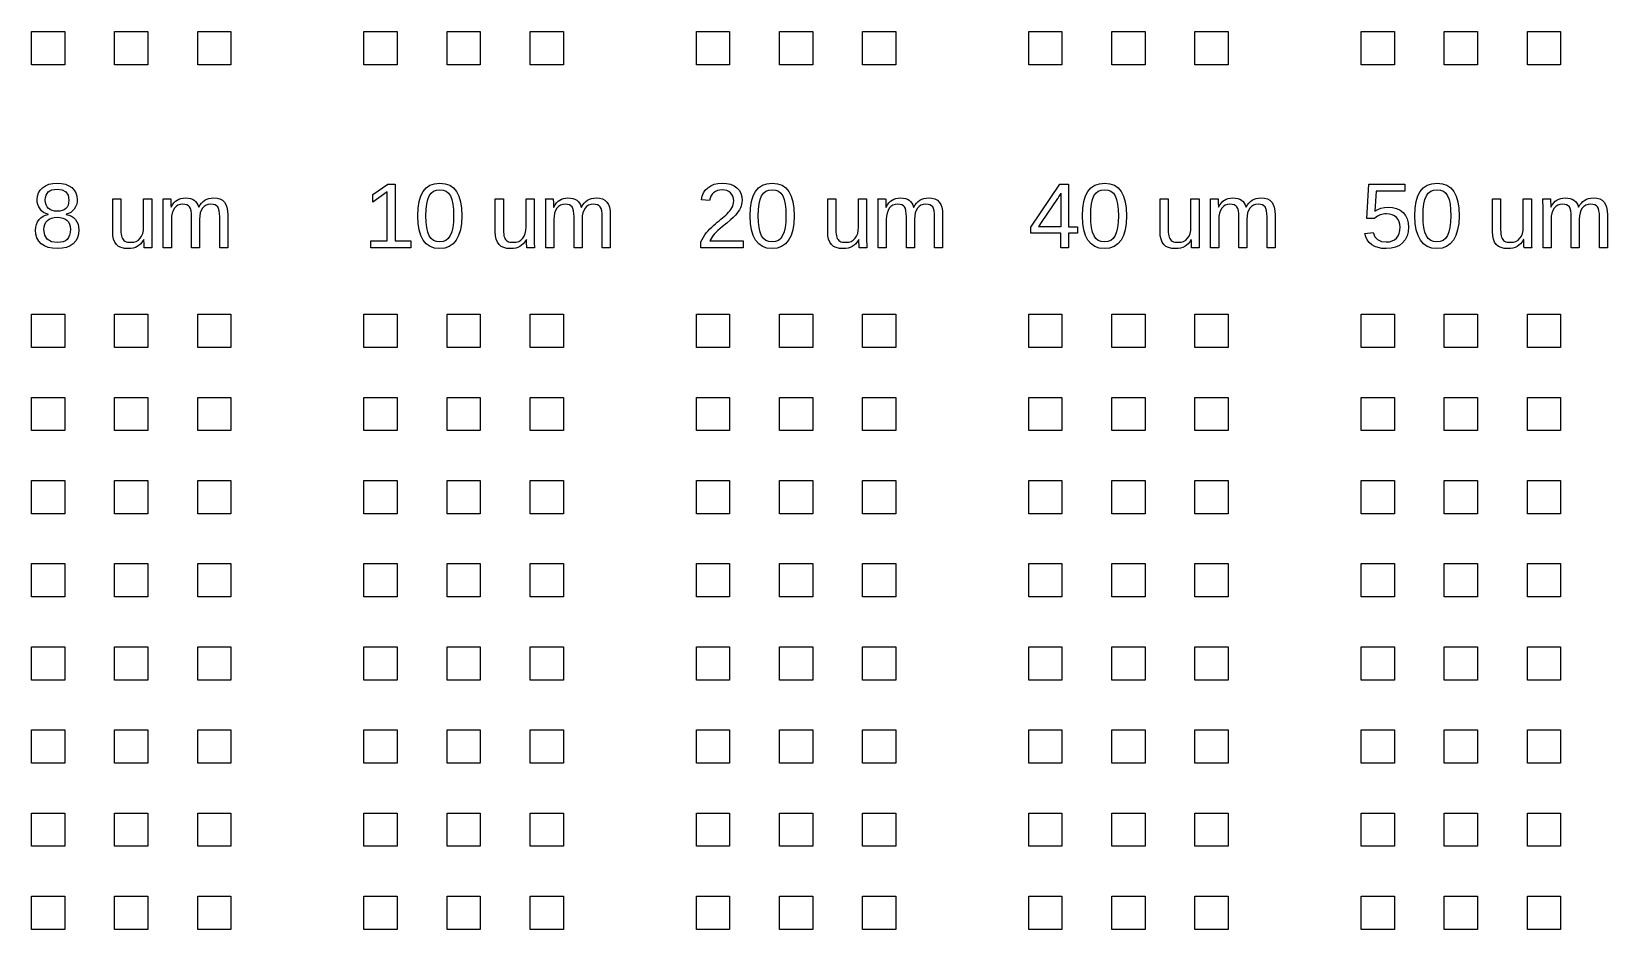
# Model space of a CAD drawing. Extents: x -21493 to 21493, y -12519 to 35265.
# Drawn here: x 10396 to 19875, y 17771 to 23169 of the extents above; entities that cross this region are included whole.
import ezdxf

# ---------------------------------------------------------------- set-up
doc = ezdxf.new("R2010")
doc.units = 0
doc.layers.add('L0D0_0', color=1, linetype='CONTINUOUS')

msp = doc.modelspace()

# ---------------------------------------------------------------- linework, layer by layer
at = {"layer": 'L0D0_0'}
for points in [[(10396.466, 22969.271), (10396.466, 23169.203), (10596.398, 23169.203), (10596.398, 22969.271)], [(10896.295, 22969.271), (10896.295, 23169.203), (11096.228, 23169.203), (11096.228, 22969.271)], [(11396.125, 22969.271), (11396.125, 23169.203), (11596.057, 23169.203), (11596.057, 22969.271)], [(12395.783, 22969.271), (12395.783, 23169.203), (12595.716, 23169.203), (12595.716, 22969.271)], [(12895.613, 22969.271), (12895.613, 23169.203), (13095.545, 23169.203), (13095.545, 22969.271)], [(13395.446, 22969.271), (13395.446, 23169.203), (13595.375, 23169.203), (13595.375, 22969.271)], [(14395.105, 22969.271), (14395.105, 23169.203), (14595.038, 23169.203), (14595.038, 22969.271)], [(14894.935, 22969.271), (14894.935, 23169.203), (15094.867, 23169.203), (15094.867, 22969.271)], [(15394.764, 22969.271), (15394.764, 23169.203), (15594.697, 23169.203), (15594.697, 22969.271)], [(16394.423, 22969.271), (16394.423, 23169.203), (16594.355, 23169.203), (16594.355, 22969.271)], [(16894.256, 22969.271), (16894.256, 23169.203), (17094.185, 23169.203), (17094.185, 22969.271)], [(17394.086, 22969.271), (17394.086, 23169.203), (17594.018, 23169.203), (17594.018, 22969.271)], [(18393.745, 22969.271), (18393.745, 23169.203), (18593.677, 23169.203), (18593.677, 22969.271)], [(18893.574, 22969.271), (18893.574, 23169.203), (19093.507, 23169.203), (19093.507, 22969.271)], [(19393.403, 22969.271), (19393.403, 23169.203), (19593.336, 23169.203), (19593.336, 22969.271)], [(10551.013, 21864.247), (10522.021, 21866.048), (10496.43, 21871.445), (10474.136, 21880.543), (10455.144, 21893.239), (10440.049, 21909.233), (10429.255, 21928.326), (10422.754, 21950.519), (10420.557, 21975.71), (10421.956, 21993.602), (10425.954, 22010.1), (10432.653, 22025.094), (10442.048, 22038.589), (10453.443, 22050.084), (10466.442, 22059.08), (10480.835, 22065.578), (10496.829, 22069.48), (10496.829, 22070.576), (10482.037, 22075.276), (10468.941, 22082.172), (10457.446, 22091.173), (10447.546, 22102.366), (10439.65, 22115.062), (10434.052, 22128.859), (10430.654, 22143.652), (10429.553, 22159.549), (10431.553, 22180.339), (10437.752, 22199.033), (10447.945, 22215.728), (10462.242, 22230.323), (10479.937, 22242.221), (10500.529, 22250.617), (10523.822, 22255.716), (10549.913, 22257.413), (10576.705, 22255.817), (10600.397, 22250.815), (10621.187, 22242.52), (10639.083, 22230.823), (10653.376, 22216.429), (10663.573, 22199.633), (10669.672, 22180.439), (10671.671, 22159.049), (10670.57, 22143.152), (10667.173, 22128.259), (10661.473, 22114.462), (10653.577, 22101.769), (10643.682, 22090.673), (10632.086, 22081.874), (10618.789, 22075.376), (10603.895, 22071.176), (10603.895, 22070.076), (10621.187, 22065.88), (10636.483, 22059.282), (10649.68, 22050.386), (10660.873, 22038.988), (10669.772, 22025.695), (10676.169, 22010.797), (10679.97, 21994.304), (10681.167, 21976.21), (10679.067, 21951.22), (10672.771, 21929.124), (10662.275, 21910.031), (10647.58, 21893.739), (10628.986, 21880.841), (10606.592, 21871.647), (10580.703, 21866.048)], [(10550.513, 22089.073), (10534.516, 22090.072), (10520.42, 22093.369), (10508.228, 22098.766), (10498.03, 22106.267), (10489.933, 22115.864), (10484.137, 22127.36), (10480.634, 22140.854), (10479.437, 22156.247), (10480.537, 22171.443), (10483.935, 22184.539), (10489.634, 22195.736), (10497.53, 22204.833), (10507.526, 22211.931), (10519.622, 22217.03), (10533.718, 22220.125), (10549.913, 22221.125), (10581.001, 22217.03), (10603.295, 22204.934), (10616.588, 22184.639), (10620.989, 22156.247), (10619.889, 22139.754), (10616.491, 22125.659), (10610.893, 22114.063), (10602.992, 22104.865), (10592.896, 22097.968), (10580.804, 22092.97), (10566.709, 22090.072)], [(12438.069, 21869.648), (12438.069, 21911.131), (12535.438, 21911.131), (12535.438, 22205.131), (12449.165, 22143.551), (12449.165, 22189.637), (12539.537, 22251.718), (12584.519, 22251.718), (12584.519, 21911.131), (12677.587, 21911.131), (12677.587, 21869.648)], [(12851.131, 21864.247), (12820.24, 21867.346), (12793.448, 21876.742), (12770.755, 21892.437), (12752.162, 21914.432), (12737.768, 21942.32), (12727.373, 21976.109), (12721.174, 22015.598), (12719.074, 22060.882), (12721.073, 22106.965), (12727.172, 22146.953), (12737.168, 22180.742), (12751.263, 22208.332), (12769.659, 22229.823), (12792.751, 22245.22), (12820.441, 22254.414), (12852.827, 22257.413), (12884.319, 22254.313), (12911.51, 22245.019), (12934.202, 22229.525), (12952.493, 22207.832), (12966.492, 22180.04), (12976.589, 22146.251), (12982.586, 22106.566), (12984.586, 22060.882), (12982.486, 22015.795), (12976.186, 21976.412), (12965.589, 21942.719), (12950.797, 21914.63), (12931.901, 21892.639), (12909.011, 21876.842), (12882.118, 21867.346)], [(12851.731, 21904.134), (12831.538, 21906.436), (12814.242, 21913.529), (12799.849, 21925.327), (12788.349, 21941.821), (12779.655, 21963.316), (12773.456, 21990.406), (12769.756, 22022.893), (12768.458, 22060.882), (12769.659, 22099.766), (12773.355, 22132.858), (12779.554, 22159.948), (12788.152, 22181.242), (12799.546, 22197.235), (12814.141, 22208.731), (12831.836, 22215.53), (12852.827, 22217.828), (12873.223, 22215.53), (12890.518, 22208.529), (12904.71, 22196.933), (12915.806, 22180.742), (12924.206, 22159.246), (12930.204, 22132.156), (12933.803, 22099.367), (12935, 22060.882), (12933.703, 22023.595), (12930.002, 21991.406), (12923.707, 21964.412), (12914.908, 21942.623), (12903.412, 21925.726), (12889.115, 21913.731), (12871.824, 21906.532)], [(14422.993, 21869.648), (14422.993, 21904.134), (14430.293, 21919.527), (14438.39, 21933.925), (14447.185, 21947.52), (14456.782, 21960.116), (14466.879, 21971.909), (14477.278, 21983.207), (14487.875, 21993.905), (14498.669, 22004.002), (14509.664, 22013.695), (14520.563, 22022.994), (14531.458, 22031.89), (14542.256, 22040.487), (14552.752, 22048.887), (14562.748, 22057.283), (14572.244, 22065.679), (14581.14, 22074.079), (14589.439, 22082.672), (14596.835, 22091.37), (14603.434, 22100.266), (14609.234, 22109.363), (14613.929, 22118.863), (14617.231, 22129.057), (14619.23, 22139.754), (14619.927, 22151.149), (14618.73, 22165.945), (14615.328, 22179.041), (14609.532, 22190.435), (14601.434, 22199.936), (14591.338, 22207.529), (14579.443, 22212.931), (14565.747, 22216.228), (14550.253, 22217.328), (14535.356, 22216.228), (14521.76, 22213.027), (14509.664, 22207.731), (14498.87, 22200.335), (14489.773, 22191.036), (14482.776, 22179.94), (14477.875, 22167.243), (14475.077, 22152.749), (14425.194, 22157.348), (14429.692, 22179.142), (14437.689, 22198.533), (14449.088, 22215.627), (14464.082, 22230.323), (14482.075, 22242.221), (14502.369, 22250.617), (14525.162, 22255.716), (14550.253, 22257.413), (14577.444, 22255.716), (14601.334, 22250.617), (14621.83, 22242.121), (14639.02, 22230.222), (14652.616, 22215.127), (14662.313, 22197.235), (14668.114, 22176.441), (14670.113, 22152.749), (14669.411, 22141.652), (14667.513, 22130.556), (14664.413, 22119.56), (14659.915, 22108.565), (14654.216, 22097.569), (14647.319, 22086.574), (14639.121, 22075.578), (14629.726, 22064.679), (14617.327, 22052.184), (14600.435, 22036.589), (14578.943, 22018.097), (14552.95, 21996.601), (14538.157, 21984.106), (14524.961, 21972.313), (14513.365, 21961.115), (14503.268, 21950.62), (14494.771, 21940.422), (14487.472, 21930.527), (14481.474, 21920.728), (14476.778, 21911.131), (14676.01, 21911.131), (14676.01, 21869.648)], [(14850.448, 21864.247), (14819.561, 21867.346), (14792.77, 21876.742), (14770.077, 21892.437), (14751.484, 21914.432), (14737.09, 21942.32), (14726.691, 21976.109), (14720.496, 22015.598), (14718.396, 22060.882), (14720.395, 22106.965), (14726.494, 22146.953), (14736.49, 22180.742), (14750.585, 22208.332), (14768.977, 22229.823), (14792.068, 22245.22), (14819.759, 22254.414), (14852.149, 22257.413), (14883.637, 22254.313), (14910.827, 22245.019), (14933.52, 22229.525), (14951.815, 22207.832), (14965.81, 22180.04), (14975.906, 22146.251), (14981.904, 22106.566), (14983.903, 22060.882), (14981.803, 22015.795), (14975.507, 21976.412), (14964.911, 21942.719), (14950.114, 21914.63), (14931.223, 21892.639), (14908.328, 21876.842), (14881.44, 21867.346)], [(14851.049, 21904.134), (14830.855, 21906.436), (14813.564, 21913.529), (14799.166, 21925.327), (14787.671, 21941.821), (14778.973, 21963.316), (14772.778, 21990.406), (14769.077, 22022.893), (14767.78, 22060.882), (14768.977, 22099.766), (14772.677, 22132.858), (14778.876, 22159.948), (14787.469, 22181.242), (14798.868, 22197.235), (14813.463, 22208.731), (14831.158, 22215.53), (14852.149, 22217.828), (14872.54, 22215.53), (14889.836, 22208.529), (14904.032, 22196.933), (14915.128, 22180.742), (14923.524, 22159.246), (14929.522, 22132.156), (14933.121, 22099.367), (14934.322, 22060.882), (14933.02, 22023.595), (14929.324, 21991.406), (14923.024, 21964.412), (14914.229, 21942.623), (14902.734, 21925.726), (14888.437, 21913.731), (14871.142, 21906.532)], [(16587.257, 21869.648), (16587.257, 21956.117), (16407.22, 21956.117), (16407.22, 21994.102), (16582.062, 22251.718), (16633.344, 22251.718), (16633.344, 21994.703), (16687.024, 21994.703), (16687.024, 21956.117), (16633.344, 21956.117), (16633.344, 21869.648)], [(16452.206, 21994.703), (16456.503, 22000.1), (16471.199, 22020.197), (16569.067, 22164.446), (16571.066, 22167.445), (16573.465, 22171.443), (16576.363, 22176.441), (16579.66, 22182.338), (16582.759, 22188.037), (16585.061, 22192.338), (16586.56, 22195.236), (16587.257, 22196.735), (16587.257, 21994.703)], [(16849.77, 21864.247), (16818.879, 21867.346), (16792.091, 21876.742), (16769.399, 21892.437), (16750.805, 21914.432), (16736.408, 21942.32), (16726.013, 21976.109), (16719.814, 22015.598), (16717.714, 22060.882), (16719.713, 22106.965), (16725.811, 22146.953), (16735.807, 22180.742), (16749.902, 22208.332), (16768.298, 22229.823), (16791.39, 22245.22), (16819.081, 22254.414), (16851.471, 22257.413), (16882.958, 22254.313), (16910.149, 22245.019), (16932.842, 22229.525), (16951.137, 22207.832), (16965.131, 22180.04), (16975.228, 22146.251), (16981.226, 22106.566), (16983.225, 22060.882), (16981.125, 22015.795), (16974.829, 21976.412), (16964.233, 21942.719), (16949.436, 21914.63), (16930.544, 21892.639), (16907.65, 21876.842), (16880.758, 21867.346)], [(16850.371, 21904.134), (16830.177, 21906.436), (16812.881, 21913.529), (16798.488, 21925.327), (16786.993, 21941.821), (16778.294, 21963.316), (16772.095, 21990.406), (16768.399, 22022.893), (16767.097, 22060.882), (16768.298, 22099.766), (16771.994, 22132.858), (16778.194, 22159.948), (16786.791, 22181.242), (16798.186, 22197.235), (16812.781, 22208.731), (16830.475, 22215.53), (16851.471, 22217.828), (16871.862, 22215.53), (16889.158, 22208.529), (16903.354, 22196.933), (16914.446, 22180.742), (16922.846, 22159.246), (16928.843, 22132.156), (16932.443, 22099.367), (16933.64, 22060.882), (16932.342, 22023.595), (16928.642, 21991.406), (16922.346, 21964.412), (16913.547, 21942.623), (16902.052, 21925.726), (16887.759, 21913.731), (16870.463, 21906.532)], [(18543.693, 21864.247), (18518.304, 21865.649), (18495.41, 21870.047), (18475.216, 21877.342), (18457.522, 21887.54), (18442.528, 21900.535), (18430.734, 21916.129), (18421.834, 21934.223), (18415.937, 21955.118), (18465.321, 21960.813), (18476.115, 21935.924), (18492.911, 21918.229), (18515.805, 21907.633), (18544.793, 21904.134), (18563.387, 21905.533), (18579.88, 21910.031), (18594.177, 21917.431), (18606.374, 21927.826), (18616.067, 21940.821), (18623.069, 21956.017), (18627.164, 21973.409), (18628.567, 21993.006), (18627.164, 22010.197), (18622.968, 22025.695), (18615.971, 22039.387), (18606.172, 22051.386), (18594.076, 22061.08), (18579.981, 22067.98), (18563.887, 22072.176), (18545.894, 22073.575), (18536.196, 22073.176), (18526.801, 22071.979), (18517.703, 22070.076), (18509.005, 22067.38), (18500.408, 22063.679), (18491.911, 22058.98), (18483.415, 22053.083), (18474.817, 22046.186), (18427.135, 22046.186), (18439.827, 22251.718), (18657.055, 22251.718), (18657.055, 22210.23), (18484.313, 22210.23), (18477.018, 22089.073), (18493.81, 22099.669), (18512.605, 22107.364), (18533.298, 22111.963), (18555.89, 22113.462), (18582.682, 22111.362), (18606.571, 22105.167), (18627.664, 22094.869), (18645.858, 22080.374), (18660.453, 22062.579), (18670.949, 22042.289), (18677.249, 22019.395), (18679.349, 21994.102), (18677.047, 21965.513), (18670.352, 21940.124), (18659.054, 21917.931), (18643.359, 21898.934), (18623.665, 21883.743), (18600.473, 21872.945), (18573.883, 21866.347)], [(18849.092, 21864.247), (18818.201, 21867.346), (18791.409, 21876.742), (18768.716, 21892.437), (18750.123, 21914.432), (18735.73, 21942.32), (18725.33, 21976.109), (18719.135, 22015.598), (18717.035, 22060.882), (18719.035, 22106.965), (18725.133, 22146.953), (18735.129, 22180.742), (18749.224, 22208.332), (18767.616, 22229.823), (18790.712, 22245.22), (18818.402, 22254.414), (18850.789, 22257.413), (18882.28, 22254.313), (18909.471, 22245.019), (18932.164, 22229.525), (18950.455, 22207.832), (18964.449, 22180.04), (18974.546, 22146.251), (18980.543, 22106.566), (18982.543, 22060.882), (18980.447, 22015.795), (18974.147, 21976.412), (18963.55, 21942.719), (18948.758, 21914.63), (18929.862, 21892.639), (18906.972, 21876.842), (18880.079, 21867.346)], [(18849.688, 21904.134), (18829.495, 21906.436), (18812.203, 21913.529), (18797.806, 21925.327), (18786.31, 21941.821), (18777.616, 21963.316), (18771.417, 21990.406), (18767.717, 22022.893), (18766.419, 22060.882), (18767.616, 22099.766), (18771.316, 22132.858), (18777.515, 22159.948), (18786.113, 22181.242), (18797.507, 22197.235), (18812.102, 22208.731), (18829.797, 22215.53), (18850.789, 22217.828), (18871.184, 22215.53), (18888.475, 22208.529), (18902.671, 22196.933), (18913.768, 22180.742), (18922.163, 22159.246), (18928.161, 22132.156), (18931.76, 22099.367), (18932.962, 22060.882), (18931.664, 22023.595), (18927.964, 21991.406), (18921.664, 21964.412), (18912.869, 21942.623), (18901.373, 21925.726), (18887.077, 21913.731), (18869.781, 21906.532)], [(10977.868, 21864.247), (10955.372, 21865.746), (10936.082, 21870.244), (10919.987, 21877.741), (10907.19, 21888.241), (10897.396, 21902.135), (10890.398, 21920.031), (10886.198, 21941.821), (10884.8, 21967.512), (10884.8, 22163.047), (10933.881, 22163.047), (10933.881, 21977.008), (10934.28, 21963.316), (10935.38, 21951.317), (10937.182, 21940.821), (10939.58, 21932.026), (10942.877, 21924.626), (10946.977, 21918.229), (10951.975, 21913.03), (10957.775, 21908.935), (10964.772, 21905.835), (10973.168, 21903.634), (10983.063, 21902.336), (10994.361, 21901.933), (11011.056, 21903.433), (11025.949, 21907.935), (11038.944, 21915.529), (11050.04, 21926.029), (11058.94, 21939.322), (11065.236, 21954.916), (11069.037, 21972.812), (11070.335, 21993.006), (11070.335, 22163.047), (11119.118, 22163.047), (11119.118, 21932.324), (11119.219, 21909.132), (11119.517, 21891.038), (11120.017, 21877.842), (11120.819, 21869.648), (11074.636, 21869.648), (11074.535, 21870.647), (11074.434, 21872.147), (11074.232, 21874.243), (11074.136, 21876.943), (11074.035, 21880.043), (11073.833, 21883.34), (11073.636, 21886.939), (11073.434, 21890.639), (11073.233, 21895.339), (11073.035, 21901.837), (11072.733, 21909.934), (11072.536, 21919.829), (11071.733, 21919.829), (11062.939, 21905.734), (11053.539, 21893.84), (11043.543, 21884.243), (11032.749, 21876.842), (11021.052, 21871.345), (11007.956, 21867.346), (10993.563, 21865.049)], [(11188.897, 21869.648), (11188.897, 22100.467), (11188.796, 22123.559), (11188.493, 22141.753), (11187.994, 22154.849), (11187.296, 22163.047), (11233.379, 22163.047), (11233.48, 22162.148), (11233.681, 22160.548), (11233.778, 22158.448), (11233.979, 22155.748), (11234.08, 22152.648), (11234.278, 22149.351), (11234.378, 22145.852), (11234.58, 22142.051), (11234.777, 22137.356), (11235.08, 22130.858), (11235.277, 22122.761), (11235.58, 22112.861), (11236.378, 22112.861), (11244.475, 22127.36), (11253.274, 22139.355), (11262.569, 22149.053), (11272.468, 22156.247), (11283.161, 22161.649), (11295.06, 22165.445), (11307.954, 22167.743), (11322.049, 22168.545), (11337.845, 22167.646), (11351.941, 22165.147), (11364.234, 22161.048), (11374.831, 22155.248), (11383.73, 22147.553), (11391.227, 22137.956), (11397.225, 22126.457), (11401.824, 22112.861), (11402.622, 22112.861), (11410.619, 22126.658), (11419.418, 22138.355), (11429.015, 22147.952), (11439.309, 22155.449), (11450.708, 22161.149), (11463.203, 22165.244), (11476.798, 22167.646), (11491.591, 22168.545), (11512.284, 22166.945), (11529.979, 22162.447), (11544.574, 22154.95), (11556.271, 22144.353), (11565.065, 22130.359), (11571.365, 22112.462), (11575.162, 22090.769), (11576.464, 22065.179), (11576.464, 21869.648), (11528.181, 21869.648), (11528.181, 22055.683), (11527.48, 22075.276), (11525.279, 22091.672), (11521.583, 22104.768), (11516.484, 22114.562), (11509.487, 22121.66), (11500.188, 22126.759), (11488.491, 22129.758), (11474.497, 22130.758), (11459.402, 22129.359), (11446.008, 22124.861), (11434.513, 22117.46), (11424.714, 22107.065), (11416.919, 22093.97), (11411.421, 22078.375), (11408.019, 22060.282), (11406.923, 22039.689), (11406.923, 21869.648), (11358.635, 21869.648), (11358.635, 22055.683), (11357.938, 22075.276), (11355.737, 22091.672), (11352.138, 22104.768), (11347.039, 22114.562), (11340.042, 22121.66), (11330.647, 22126.759), (11319.05, 22129.758), (11304.955, 22130.758), (11290.159, 22129.359), (11277.063, 22124.861), (11265.568, 22117.364), (11255.672, 22106.965), (11247.676, 22093.768), (11241.976, 22078.174), (11238.578, 22060.181), (11237.478, 22039.689), (11237.478, 21869.648)], [(13278.783, 21864.247), (13256.292, 21865.746), (13236.997, 21870.244), (13221.004, 21877.741), (13208.206, 21888.241), (13198.412, 21902.135), (13191.415, 21920.031), (13187.215, 21941.821), (13185.816, 21967.512), (13185.816, 22163.047), (13234.897, 22163.047), (13234.897, 21977.008), (13235.2, 21963.316), (13236.3, 21951.317), (13238.098, 21940.821), (13240.597, 21932.026), (13243.797, 21924.626), (13247.993, 21918.229), (13252.894, 21913.03), (13258.791, 21908.935), (13265.687, 21905.835), (13274.087, 21903.634), (13283.983, 21902.336), (13295.377, 21901.933), (13312.072, 21903.433), (13326.869, 21907.935), (13339.864, 21915.529), (13350.96, 21926.029), (13359.856, 21939.322), (13366.156, 21954.916), (13370.053, 21972.812), (13371.254, 21993.006), (13371.254, 22163.047), (13420.138, 22163.047), (13420.138, 21932.324), (13420.235, 21909.132), (13420.537, 21891.038), (13421.037, 21877.842), (13421.734, 21869.648), (13375.652, 21869.648), (13375.45, 21870.647), (13375.349, 21872.147), (13375.253, 21874.243), (13375.051, 21876.943), (13374.95, 21880.043), (13374.753, 21883.34), (13374.551, 21886.939), (13374.451, 21890.639), (13374.152, 21895.339), (13373.951, 21901.837), (13373.753, 21909.934), (13373.451, 21919.829), (13372.653, 21919.829), (13363.955, 21905.734), (13354.459, 21893.84), (13344.463, 21884.243), (13333.765, 21876.842), (13321.972, 21871.345), (13308.973, 21867.346), (13294.579, 21865.049)], [(13489.913, 21869.648), (13489.913, 22100.467), (13489.812, 22123.559), (13489.413, 22141.753), (13488.913, 22154.849), (13488.212, 22163.047), (13534.298, 22163.047), (13534.496, 22162.148), (13534.597, 22160.548), (13534.697, 22158.448), (13534.899, 22155.748), (13534.996, 22152.648), (13535.197, 22149.351), (13535.399, 22145.852), (13535.596, 22142.051), (13535.798, 22137.356), (13535.995, 22130.858), (13536.298, 22122.761), (13536.495, 22112.861), (13537.297, 22112.861), (13545.496, 22127.36), (13554.19, 22139.355), (13563.488, 22149.053), (13573.384, 22156.247), (13584.081, 22161.649), (13595.975, 22165.445), (13608.97, 22167.743), (13623.065, 22168.545), (13638.862, 22167.646), (13652.856, 22165.147), (13665.154, 22161.048), (13675.75, 22155.248), (13684.747, 22147.553), (13692.244, 22137.956), (13698.241, 22126.457), (13702.739, 22112.861), (13703.542, 22112.861), (13711.538, 22126.658), (13720.333, 22138.355), (13729.93, 22147.952), (13740.325, 22155.449), (13751.623, 22161.149), (13764.118, 22165.244), (13777.714, 22167.646), (13792.51, 22168.545), (13813.204, 22166.945), (13830.898, 22162.447), (13845.59, 22154.95), (13857.186, 22144.353), (13865.985, 22130.359), (13872.382, 22112.462), (13876.183, 22090.769), (13877.38, 22065.179), (13877.38, 21869.648), (13829.096, 21869.648), (13829.096, 22055.683), (13828.399, 22075.276), (13826.198, 22091.672), (13822.599, 22104.768), (13817.5, 22114.562), (13810.503, 22121.66), (13801.108, 22126.759), (13789.411, 22129.758), (13775.416, 22130.758), (13760.321, 22129.359), (13747.024, 22124.861), (13735.428, 22117.46), (13725.634, 22107.065), (13717.935, 22093.97), (13712.336, 22078.375), (13709.039, 22060.282), (13707.939, 22039.689), (13707.939, 21869.648), (13659.656, 21869.648), (13659.656, 22055.683), (13658.854, 22075.276), (13656.754, 22091.672), (13653.058, 22104.768), (13647.959, 22114.562), (13640.962, 22121.66), (13631.663, 22126.759), (13619.97, 22129.758), (13605.971, 22130.758), (13591.179, 22129.359), (13577.983, 22124.861), (13566.487, 22117.364), (13556.588, 22106.965), (13548.591, 22093.768), (13542.992, 22078.174), (13539.494, 22060.181), (13538.398, 22039.689), (13538.398, 21869.648)], [(15278.105, 21864.247), (15255.614, 21865.746), (15236.319, 21870.244), (15220.325, 21877.741), (15207.528, 21888.241), (15197.734, 21902.135), (15190.732, 21920.031), (15186.536, 21941.821), (15185.138, 21967.512), (15185.138, 22163.047), (15234.219, 22163.047), (15234.219, 21977.008), (15234.517, 21963.316), (15235.618, 21951.317), (15237.419, 21940.821), (15239.918, 21932.026), (15243.115, 21924.626), (15247.315, 21918.229), (15252.212, 21913.03), (15258.113, 21908.935), (15265.009, 21905.835), (15273.405, 21903.634), (15283.304, 21902.336), (15294.699, 21901.933), (15311.394, 21903.433), (15326.186, 21907.935), (15339.185, 21915.529), (15350.282, 21926.029), (15359.177, 21939.322), (15365.473, 21954.916), (15369.375, 21972.812), (15370.572, 21993.006), (15370.572, 22163.047), (15419.456, 22163.047), (15419.456, 21932.324), (15419.557, 21909.132), (15419.855, 21891.038), (15420.355, 21877.842), (15421.056, 21869.648), (15374.969, 21869.648), (15374.772, 21870.647), (15374.671, 21872.147), (15374.57, 21874.243), (15374.373, 21876.943), (15374.272, 21880.043), (15374.071, 21883.34), (15373.873, 21886.939), (15373.772, 21890.639), (15373.47, 21895.339), (15373.273, 21901.837), (15373.071, 21909.934), (15372.773, 21919.829), (15371.971, 21919.829), (15363.277, 21905.734), (15353.78, 21893.84), (15343.78, 21884.243), (15333.087, 21876.842), (15321.289, 21871.345), (15308.294, 21867.346), (15293.901, 21865.049)], [(15489.235, 21869.648), (15489.235, 22100.467), (15489.134, 22123.559), (15488.731, 22141.753), (15488.231, 22154.849), (15487.534, 22163.047), (15533.616, 22163.047), (15533.818, 22162.148), (15533.918, 22160.548), (15534.019, 22158.448), (15534.217, 22155.748), (15534.317, 22152.648), (15534.519, 22149.351), (15534.716, 22145.852), (15534.918, 22142.051), (15535.115, 22137.356), (15535.317, 22130.858), (15535.615, 22122.761), (15535.817, 22112.861), (15536.615, 22112.861), (15544.813, 22127.36), (15553.511, 22139.355), (15562.806, 22149.053), (15572.705, 22156.247), (15583.399, 22161.649), (15595.297, 22165.445), (15608.292, 22167.743), (15622.387, 22168.545), (15638.183, 22167.646), (15652.178, 22165.147), (15664.471, 22161.048), (15675.068, 22155.248), (15684.064, 22147.553), (15691.565, 22137.956), (15697.563, 22126.457), (15702.061, 22112.861), (15702.859, 22112.861), (15710.856, 22126.658), (15719.655, 22138.355), (15729.252, 22147.952), (15739.647, 22155.449), (15750.945, 22161.149), (15763.44, 22165.244), (15777.035, 22167.646), (15791.828, 22168.545), (15812.521, 22166.945), (15830.216, 22162.447), (15844.912, 22154.95), (15856.508, 22144.353), (15865.303, 22130.359), (15871.703, 22112.462), (15875.5, 22090.769), (15876.701, 22065.179), (15876.701, 21869.648), (15828.418, 21869.648), (15828.418, 22055.683), (15827.717, 22075.276), (15825.52, 22091.672), (15821.921, 22104.768), (15816.822, 22114.562), (15809.825, 22121.66), (15800.425, 22126.759), (15788.732, 22129.758), (15774.734, 22130.758), (15759.639, 22129.359), (15746.346, 22124.861), (15734.75, 22117.46), (15724.951, 22107.065), (15717.257, 22093.97), (15711.658, 22078.375), (15708.357, 22060.282), (15707.257, 22039.689), (15707.257, 21869.648), (15658.973, 21869.648), (15658.973, 22055.683), (15658.175, 22075.276), (15656.075, 22091.672), (15652.375, 22104.768), (15647.281, 22114.562), (15640.279, 22121.66), (15630.985, 22126.759), (15619.288, 22129.758), (15605.293, 22130.758), (15590.497, 22129.359), (15577.304, 22124.861), (15565.805, 22117.364), (15555.91, 22106.965), (15547.913, 22093.768), (15542.314, 22078.174), (15538.816, 22060.181), (15537.715, 22039.689), (15537.715, 21869.648)], [(17277.422, 21864.247), (17254.931, 21865.746), (17235.637, 21870.244), (17219.643, 21877.741), (17206.85, 21888.241), (17197.051, 21902.135), (17190.054, 21920.031), (17185.854, 21941.821), (17184.455, 21967.512), (17184.455, 22163.047), (17233.541, 22163.047), (17233.541, 21977.008), (17233.839, 21963.316), (17234.939, 21951.317), (17236.737, 21940.821), (17239.236, 21932.026), (17242.436, 21924.626), (17246.636, 21918.229), (17251.534, 21913.03), (17257.43, 21908.935), (17264.327, 21905.835), (17272.727, 21903.634), (17282.622, 21902.336), (17294.021, 21901.933), (17310.712, 21903.433), (17325.508, 21907.935), (17338.503, 21915.529), (17349.599, 21926.029), (17358.495, 21939.322), (17364.795, 21954.916), (17368.693, 21972.812), (17369.894, 21993.006), (17369.894, 22163.047), (17418.778, 22163.047), (17418.778, 21932.324), (17418.874, 21909.132), (17419.177, 21891.038), (17419.676, 21877.842), (17420.378, 21869.648), (17374.291, 21869.648), (17374.09, 21870.647), (17373.993, 21872.147), (17373.892, 21874.243), (17373.691, 21876.943), (17373.59, 21880.043), (17373.392, 21883.34), (17373.191, 21886.939), (17373.09, 21890.639), (17372.792, 21895.339), (17372.59, 21901.837), (17372.393, 21909.934), (17372.09, 21919.829), (17371.292, 21919.829), (17362.594, 21905.734), (17353.098, 21893.84), (17343.102, 21884.243), (17332.405, 21876.842), (17320.611, 21871.345), (17307.616, 21867.346), (17293.219, 21865.049)], [(17488.552, 21869.648), (17488.552, 22100.467), (17488.451, 22123.559), (17488.052, 22141.753), (17487.553, 22154.849), (17486.851, 22163.047), (17532.938, 22163.047), (17533.139, 22162.148), (17533.236, 22160.548), (17533.337, 22158.448), (17533.538, 22155.748), (17533.639, 22152.648), (17533.837, 22149.351), (17534.038, 22145.852), (17534.236, 22142.051), (17534.437, 22137.356), (17534.639, 22130.858), (17534.937, 22122.761), (17535.139, 22112.861), (17535.937, 22112.861), (17544.135, 22127.36), (17552.829, 22139.355), (17562.128, 22149.053), (17572.023, 22156.247), (17582.72, 22161.649), (17594.615, 22165.445), (17607.614, 22167.743), (17621.709, 22168.545), (17637.501, 22167.646), (17651.495, 22165.147), (17663.793, 22161.048), (17674.39, 22155.248), (17683.386, 22147.553), (17690.883, 22137.956), (17696.881, 22126.457), (17701.379, 22112.861), (17702.181, 22112.861), (17710.178, 22126.658), (17718.973, 22138.355), (17728.57, 22147.952), (17738.969, 22155.449), (17750.263, 22161.149), (17762.758, 22165.244), (17776.353, 22167.646), (17791.15, 22168.545), (17811.843, 22166.945), (17829.538, 22162.447), (17844.233, 22154.95), (17855.83, 22144.353), (17864.624, 22130.359), (17871.021, 22112.462), (17874.822, 22090.769), (17876.019, 22065.179), (17876.019, 21869.648), (17827.736, 21869.648), (17827.736, 22055.683), (17827.039, 22075.276), (17824.838, 22091.672), (17821.238, 22104.768), (17816.14, 22114.562), (17809.142, 22121.66), (17799.747, 22126.759), (17788.05, 22129.758), (17774.056, 22130.758), (17758.961, 22129.359), (17745.664, 22124.861), (17734.067, 22117.46), (17724.273, 22107.065), (17716.574, 22093.97), (17710.976, 22078.375), (17707.679, 22060.282), (17706.578, 22039.689), (17706.578, 21869.648), (17658.295, 21869.648), (17658.295, 22055.683), (17657.497, 22075.276), (17655.397, 22091.672), (17651.697, 22104.768), (17646.598, 22114.562), (17639.601, 22121.66), (17630.306, 22126.759), (17618.609, 22129.758), (17604.615, 22130.758), (17589.818, 22129.359), (17576.622, 22124.861), (17565.127, 22117.364), (17555.231, 22106.965), (17547.235, 22093.768), (17541.636, 22078.174), (17538.137, 22060.181), (17537.037, 22039.689), (17537.037, 21869.648)], [(19276.744, 21864.247), (19254.253, 21865.746), (19234.958, 21870.244), (19218.965, 21877.741), (19206.167, 21888.241), (19196.373, 21902.135), (19189.376, 21920.031), (19185.176, 21941.821), (19183.777, 21967.512), (19183.777, 22163.047), (19232.858, 22163.047), (19232.858, 21977.008), (19233.161, 21963.316), (19234.257, 21951.317), (19236.059, 21940.821), (19238.558, 21932.026), (19241.758, 21924.626), (19245.954, 21918.229), (19250.851, 21913.03), (19256.752, 21908.935), (19263.649, 21905.835), (19272.044, 21903.634), (19281.944, 21902.336), (19293.338, 21901.933), (19310.033, 21903.433), (19324.83, 21907.935), (19337.825, 21915.529), (19348.921, 21926.029), (19357.817, 21939.322), (19364.117, 21954.916), (19368.014, 21972.812), (19369.211, 21993.006), (19369.211, 22163.047), (19418.095, 22163.047), (19418.095, 21932.324), (19418.196, 21909.132), (19418.494, 21891.038), (19418.998, 21877.842), (19419.695, 21869.648), (19373.613, 21869.648), (19373.411, 21870.647), (19373.311, 21872.147), (19373.21, 21874.243), (19373.012, 21876.943), (19372.912, 21880.043), (19372.71, 21883.34), (19372.513, 21886.939), (19372.412, 21890.639), (19372.114, 21895.339), (19371.912, 21901.837), (19371.71, 21909.934), (19371.412, 21919.829), (19370.614, 21919.829), (19361.916, 21905.734), (19352.42, 21893.84), (19342.424, 21884.243), (19331.726, 21876.842), (19319.929, 21871.345), (19306.934, 21867.346), (19292.54, 21865.049)], [(19487.874, 21869.648), (19487.874, 22100.467), (19487.773, 22123.559), (19487.374, 22141.753), (19486.874, 22154.849), (19486.173, 22163.047), (19532.26, 22163.047), (19532.457, 22162.148), (19532.558, 22160.548), (19532.659, 22158.448), (19532.856, 22155.748), (19532.957, 22152.648), (19533.158, 22149.351), (19533.356, 22145.852), (19533.557, 22142.051), (19533.759, 22137.356), (19533.956, 22130.858), (19534.259, 22122.761), (19534.456, 22112.861), (19535.258, 22112.861), (19543.453, 22127.36), (19552.151, 22139.355), (19561.45, 22149.053), (19571.345, 22156.247), (19582.042, 22161.649), (19593.937, 22165.445), (19606.931, 22167.743), (19621.027, 22168.545), (19636.823, 22167.646), (19650.817, 22165.147), (19663.115, 22161.048), (19673.711, 22155.248), (19682.708, 22147.553), (19690.205, 22137.956), (19696.202, 22126.457), (19700.701, 22112.861), (19701.499, 22112.861), (19709.495, 22126.658), (19718.294, 22138.355), (19727.891, 22147.952), (19738.286, 22155.449), (19749.584, 22161.149), (19762.079, 22165.244), (19775.675, 22167.646), (19790.471, 22168.545), (19811.165, 22166.945), (19828.855, 22162.447), (19843.551, 22154.95), (19855.147, 22144.353), (19863.946, 22130.359), (19870.343, 22112.462), (19874.14, 22090.769), (19875.341, 22065.179), (19875.341, 21869.648), (19827.058, 21869.648), (19827.058, 22055.683), (19826.356, 22075.276), (19824.16, 22091.672), (19820.56, 22104.768), (19815.461, 22114.562), (19808.464, 22121.66), (19799.069, 22126.759), (19787.372, 22129.758), (19773.377, 22130.758), (19758.283, 22129.359), (19744.985, 22124.861), (19733.389, 22117.46), (19723.591, 22107.065), (19715.896, 22093.97), (19710.298, 22078.375), (19706.996, 22060.282), (19705.9, 22039.689), (19705.9, 21869.648), (19657.617, 21869.648), (19657.617, 22055.683), (19656.815, 22075.276), (19654.715, 22091.672), (19651.019, 22104.768), (19645.92, 22114.562), (19638.923, 22121.66), (19629.624, 22126.759), (19617.927, 22129.758), (19603.933, 22130.758), (19589.14, 22129.359), (19575.944, 22124.861), (19564.448, 22117.364), (19554.549, 22106.965), (19546.552, 22093.768), (19540.954, 22078.174), (19537.455, 22060.181), (19536.355, 22039.689), (19536.355, 21869.648)], [(10551.61, 21900.837), (10516.325, 21905.734), (10491.134, 21920.531), (10476.039, 21945.218), (10471.041, 21979.709), (10472.339, 21995.803), (10476.236, 22009.999), (10482.835, 22022.393), (10491.932, 22032.99), (10503.427, 22041.487), (10516.825, 22047.585), (10532.42, 22051.184), (10549.913, 22052.386), (10568.006, 22051.285), (10583.899, 22047.887), (10597.696, 22042.289), (10609.393, 22034.389), (10618.587, 22024.292), (10625.185, 22011.998), (10629.184, 21997.504), (10630.486, 21980.809), (10629.284, 21961.414), (10625.588, 21944.719), (10619.49, 21930.926), (10610.993, 21919.93), (10599.897, 21911.631), (10586.398, 21905.633), (10570.207, 21902.034)], [(10396.466, 21269.85), (10396.466, 21469.783), (10596.398, 21469.783), (10596.398, 21269.85)], [(10896.295, 21269.85), (10896.295, 21469.783), (11096.228, 21469.783), (11096.228, 21269.85)], [(11396.125, 21269.85), (11396.125, 21469.783), (11596.057, 21469.783), (11596.057, 21269.85)], [(12395.783, 21269.85), (12395.783, 21469.783), (12595.716, 21469.783), (12595.716, 21269.85)], [(12895.613, 21269.85), (12895.613, 21469.783), (13095.545, 21469.783), (13095.545, 21269.85)], [(13395.446, 21269.85), (13395.446, 21469.783), (13595.375, 21469.783), (13595.375, 21269.85)], [(14395.105, 21269.85), (14395.105, 21469.783), (14595.038, 21469.783), (14595.038, 21269.85)], [(14894.935, 21269.85), (14894.935, 21469.783), (15094.867, 21469.783), (15094.867, 21269.85)], [(15394.764, 21269.85), (15394.764, 21469.783), (15594.697, 21469.783), (15594.697, 21269.85)], [(16394.423, 21269.85), (16394.423, 21469.783), (16594.355, 21469.783), (16594.355, 21269.85)], [(16894.256, 21269.85), (16894.256, 21469.783), (17094.185, 21469.783), (17094.185, 21269.85)], [(17394.086, 21269.85), (17394.086, 21469.783), (17594.018, 21469.783), (17594.018, 21269.85)], [(18393.745, 21269.85), (18393.745, 21469.783), (18593.677, 21469.783), (18593.677, 21269.85)], [(18893.574, 21269.85), (18893.574, 21469.783), (19093.507, 21469.783), (19093.507, 21269.85)], [(19393.403, 21269.85), (19393.403, 21469.783), (19593.336, 21469.783), (19593.336, 21269.85)], [(10396.466, 20770.021), (10396.466, 20969.953), (10596.398, 20969.953), (10596.398, 20770.021)], [(10896.295, 20770.021), (10896.295, 20969.953), (11096.228, 20969.953), (11096.228, 20770.021)], [(11396.125, 20770.021), (11396.125, 20969.953), (11596.057, 20969.953), (11596.057, 20770.021)], [(12395.783, 20770.021), (12395.783, 20969.953), (12595.716, 20969.953), (12595.716, 20770.021)], [(12895.613, 20770.021), (12895.613, 20969.953), (13095.545, 20969.953), (13095.545, 20770.021)], [(13395.446, 20770.021), (13395.446, 20969.953), (13595.375, 20969.953), (13595.375, 20770.021)], [(14395.105, 20770.021), (14395.105, 20969.953), (14595.038, 20969.953), (14595.038, 20770.021)], [(14894.935, 20770.021), (14894.935, 20969.953), (15094.867, 20969.953), (15094.867, 20770.021)], [(15394.764, 20770.021), (15394.764, 20969.953), (15594.697, 20969.953), (15594.697, 20770.021)], [(16394.423, 20770.021), (16394.423, 20969.953), (16594.355, 20969.953), (16594.355, 20770.021)], [(16894.256, 20770.021), (16894.256, 20969.953), (17094.185, 20969.953), (17094.185, 20770.021)], [(17394.086, 20770.021), (17394.086, 20969.953), (17594.018, 20969.953), (17594.018, 20770.021)], [(18393.745, 20770.021), (18393.745, 20969.953), (18593.677, 20969.953), (18593.677, 20770.021)], [(18893.574, 20770.021), (18893.574, 20969.953), (19093.507, 20969.953), (19093.507, 20770.021)], [(19393.403, 20770.021), (19393.403, 20969.953), (19593.336, 20969.953), (19593.336, 20770.021)], [(10396.466, 20270.191), (10396.466, 20470.124), (10596.398, 20470.124), (10596.398, 20270.191)], [(10896.295, 20270.191), (10896.295, 20470.124), (11096.228, 20470.124), (11096.228, 20270.191)], [(11396.125, 20270.191), (11396.125, 20470.124), (11596.057, 20470.124), (11596.057, 20270.191)], [(12395.783, 20270.191), (12395.783, 20470.124), (12595.716, 20470.124), (12595.716, 20270.191)], [(12895.613, 20270.191), (12895.613, 20470.124), (13095.545, 20470.124), (13095.545, 20270.191)], [(13395.446, 20270.191), (13395.446, 20470.124), (13595.375, 20470.124), (13595.375, 20270.191)], [(14395.105, 20270.191), (14395.105, 20470.124), (14595.038, 20470.124), (14595.038, 20270.191)], [(14894.935, 20270.191), (14894.935, 20470.124), (15094.867, 20470.124), (15094.867, 20270.191)], [(15394.764, 20270.191), (15394.764, 20470.124), (15594.697, 20470.124), (15594.697, 20270.191)], [(16394.423, 20270.191), (16394.423, 20470.124), (16594.355, 20470.124), (16594.355, 20270.191)], [(16894.256, 20270.191), (16894.256, 20470.124), (17094.185, 20470.124), (17094.185, 20270.191)], [(17394.086, 20270.191), (17394.086, 20470.124), (17594.018, 20470.124), (17594.018, 20270.191)], [(18393.745, 20270.191), (18393.745, 20470.124), (18593.677, 20470.124), (18593.677, 20270.191)], [(18893.574, 20270.191), (18893.574, 20470.124), (19093.507, 20470.124), (19093.507, 20270.191)], [(19393.403, 20270.191), (19393.403, 20470.124), (19593.336, 20470.124), (19593.336, 20270.191)], [(10396.466, 19770.362), (10396.466, 19970.29), (10596.398, 19970.29), (10596.398, 19770.362)], [(10896.295, 19770.362), (10896.295, 19970.29), (11096.228, 19970.29), (11096.228, 19770.362)], [(11396.125, 19770.362), (11396.125, 19970.29), (11596.057, 19970.29), (11596.057, 19770.362)], [(12395.783, 19770.362), (12395.783, 19970.29), (12595.716, 19970.29), (12595.716, 19770.362)], [(12895.613, 19770.362), (12895.613, 19970.29), (13095.545, 19970.29), (13095.545, 19770.362)], [(13395.446, 19770.362), (13395.446, 19970.29), (13595.375, 19970.29), (13595.375, 19770.362)], [(14395.105, 19770.362), (14395.105, 19970.29), (14595.038, 19970.29), (14595.038, 19770.362)], [(14894.935, 19770.362), (14894.935, 19970.29), (15094.867, 19970.29), (15094.867, 19770.362)], [(15394.764, 19770.362), (15394.764, 19970.29), (15594.697, 19970.29), (15594.697, 19770.362)], [(16394.423, 19770.362), (16394.423, 19970.29), (16594.355, 19970.29), (16594.355, 19770.362)], [(16894.256, 19770.362), (16894.256, 19970.29), (17094.185, 19970.29), (17094.185, 19770.362)], [(17394.086, 19770.362), (17394.086, 19970.29), (17594.018, 19970.29), (17594.018, 19770.362)], [(18393.745, 19770.362), (18393.745, 19970.29), (18593.677, 19970.29), (18593.677, 19770.362)], [(18893.574, 19770.362), (18893.574, 19970.29), (19093.507, 19970.29), (19093.507, 19770.362)], [(19393.403, 19770.362), (19393.403, 19970.29), (19593.336, 19970.29), (19593.336, 19770.362)], [(10396.466, 19270.528), (10396.466, 19470.461), (10596.398, 19470.461), (10596.398, 19270.528)], [(10896.295, 19270.528), (10896.295, 19470.461), (11096.228, 19470.461), (11096.228, 19270.528)], [(11396.125, 19270.528), (11396.125, 19470.461), (11596.057, 19470.461), (11596.057, 19270.528)], [(12395.783, 19270.528), (12395.783, 19470.461), (12595.716, 19470.461), (12595.716, 19270.528)], [(12895.613, 19270.528), (12895.613, 19470.461), (13095.545, 19470.461), (13095.545, 19270.528)], [(13395.446, 19270.528), (13395.446, 19470.461), (13595.375, 19470.461), (13595.375, 19270.528)], [(14395.105, 19270.528), (14395.105, 19470.461), (14595.038, 19470.461), (14595.038, 19270.528)], [(14894.935, 19270.528), (14894.935, 19470.461), (15094.867, 19470.461), (15094.867, 19270.528)], [(15394.764, 19270.528), (15394.764, 19470.461), (15594.697, 19470.461), (15594.697, 19270.528)], [(16394.423, 19270.528), (16394.423, 19470.461), (16594.355, 19470.461), (16594.355, 19270.528)], [(16894.256, 19270.528), (16894.256, 19470.461), (17094.185, 19470.461), (17094.185, 19270.528)], [(17394.086, 19270.528), (17394.086, 19470.461), (17594.018, 19470.461), (17594.018, 19270.528)], [(18393.745, 19270.528), (18393.745, 19470.461), (18593.677, 19470.461), (18593.677, 19270.528)], [(18893.574, 19270.528), (18893.574, 19470.461), (19093.507, 19470.461), (19093.507, 19270.528)], [(19393.403, 19270.528), (19393.403, 19470.461), (19593.336, 19470.461), (19593.336, 19270.528)], [(10396.466, 18770.699), (10396.466, 18970.631), (10596.398, 18970.631), (10596.398, 18770.699)], [(10896.295, 18770.699), (10896.295, 18970.631), (11096.228, 18970.631), (11096.228, 18770.699)], [(11396.125, 18770.699), (11396.125, 18970.631), (11596.057, 18970.631), (11596.057, 18770.699)], [(12395.783, 18770.699), (12395.783, 18970.631), (12595.716, 18970.631), (12595.716, 18770.699)], [(12895.613, 18770.699), (12895.613, 18970.631), (13095.545, 18970.631), (13095.545, 18770.699)], [(13395.446, 18770.699), (13395.446, 18970.631), (13595.375, 18970.631), (13595.375, 18770.699)], [(14395.105, 18770.699), (14395.105, 18970.631), (14595.038, 18970.631), (14595.038, 18770.699)], [(14894.935, 18770.699), (14894.935, 18970.631), (15094.867, 18970.631), (15094.867, 18770.699)], [(15394.764, 18770.699), (15394.764, 18970.631), (15594.697, 18970.631), (15594.697, 18770.699)], [(16394.423, 18770.699), (16394.423, 18970.631), (16594.355, 18970.631), (16594.355, 18770.699)], [(16894.256, 18770.699), (16894.256, 18970.631), (17094.185, 18970.631), (17094.185, 18770.699)], [(17394.086, 18770.699), (17394.086, 18970.631), (17594.018, 18970.631), (17594.018, 18770.699)], [(18393.745, 18770.699), (18393.745, 18970.631), (18593.677, 18970.631), (18593.677, 18770.699)], [(18893.574, 18770.699), (18893.574, 18970.631), (19093.507, 18970.631), (19093.507, 18770.699)], [(19393.403, 18770.699), (19393.403, 18970.631), (19593.336, 18970.631), (19593.336, 18770.699)], [(10396.466, 18270.869), (10396.466, 18470.802), (10596.398, 18470.802), (10596.398, 18270.869)], [(10896.295, 18270.869), (10896.295, 18470.802), (11096.228, 18470.802), (11096.228, 18270.869)], [(11396.125, 18270.869), (11396.125, 18470.802), (11596.057, 18470.802), (11596.057, 18270.869)], [(12395.783, 18270.869), (12395.783, 18470.802), (12595.716, 18470.802), (12595.716, 18270.869)], [(12895.613, 18270.869), (12895.613, 18470.802), (13095.545, 18470.802), (13095.545, 18270.869)], [(13395.446, 18270.869), (13395.446, 18470.802), (13595.375, 18470.802), (13595.375, 18270.869)], [(14395.105, 18270.869), (14395.105, 18470.802), (14595.038, 18470.802), (14595.038, 18270.869)], [(14894.935, 18270.869), (14894.935, 18470.802), (15094.867, 18470.802), (15094.867, 18270.869)], [(15394.764, 18270.869), (15394.764, 18470.802), (15594.697, 18470.802), (15594.697, 18270.869)], [(16394.423, 18270.869), (16394.423, 18470.802), (16594.355, 18470.802), (16594.355, 18270.869)], [(16894.256, 18270.869), (16894.256, 18470.802), (17094.185, 18470.802), (17094.185, 18270.869)], [(17394.086, 18270.869), (17394.086, 18470.802), (17594.018, 18470.802), (17594.018, 18270.869)], [(18393.745, 18270.869), (18393.745, 18470.802), (18593.677, 18470.802), (18593.677, 18270.869)], [(18893.574, 18270.869), (18893.574, 18470.802), (19093.507, 18470.802), (19093.507, 18270.869)], [(19393.403, 18270.869), (19393.403, 18470.802), (19593.336, 18470.802), (19593.336, 18270.869)], [(10396.466, 17771.04), (10396.466, 17970.973), (10596.398, 17970.973), (10596.398, 17771.04)], [(10896.295, 17771.04), (10896.295, 17970.973), (11096.228, 17970.973), (11096.228, 17771.04)], [(11396.125, 17771.04), (11396.125, 17970.973), (11596.057, 17970.973), (11596.057, 17771.04)], [(12395.783, 17771.04), (12395.783, 17970.973), (12595.716, 17970.973), (12595.716, 17771.04)], [(12895.613, 17771.04), (12895.613, 17970.973), (13095.545, 17970.973), (13095.545, 17771.04)], [(13395.446, 17771.04), (13395.446, 17970.973), (13595.375, 17970.973), (13595.375, 17771.04)], [(14395.105, 17771.04), (14395.105, 17970.973), (14595.038, 17970.973), (14595.038, 17771.04)], [(14894.935, 17771.04), (14894.935, 17970.973), (15094.867, 17970.973), (15094.867, 17771.04)], [(15394.764, 17771.04), (15394.764, 17970.973), (15594.697, 17970.973), (15594.697, 17771.04)], [(16394.423, 17771.04), (16394.423, 17970.973), (16594.355, 17970.973), (16594.355, 17771.04)], [(16894.256, 17771.04), (16894.256, 17970.973), (17094.185, 17970.973), (17094.185, 17771.04)], [(17394.086, 17771.04), (17394.086, 17970.973), (17594.018, 17970.973), (17594.018, 17771.04)], [(18393.745, 17771.04), (18393.745, 17970.973), (18593.677, 17970.973), (18593.677, 17771.04)], [(18893.574, 17771.04), (18893.574, 17970.973), (19093.507, 17970.973), (19093.507, 17771.04)], [(19393.403, 17771.04), (19393.403, 17970.973), (19593.336, 17970.973), (19593.336, 17771.04)]]:
    msp.add_lwpolyline(points, close=True, dxfattribs=at)

doc.saveas('drawing.dxf')
